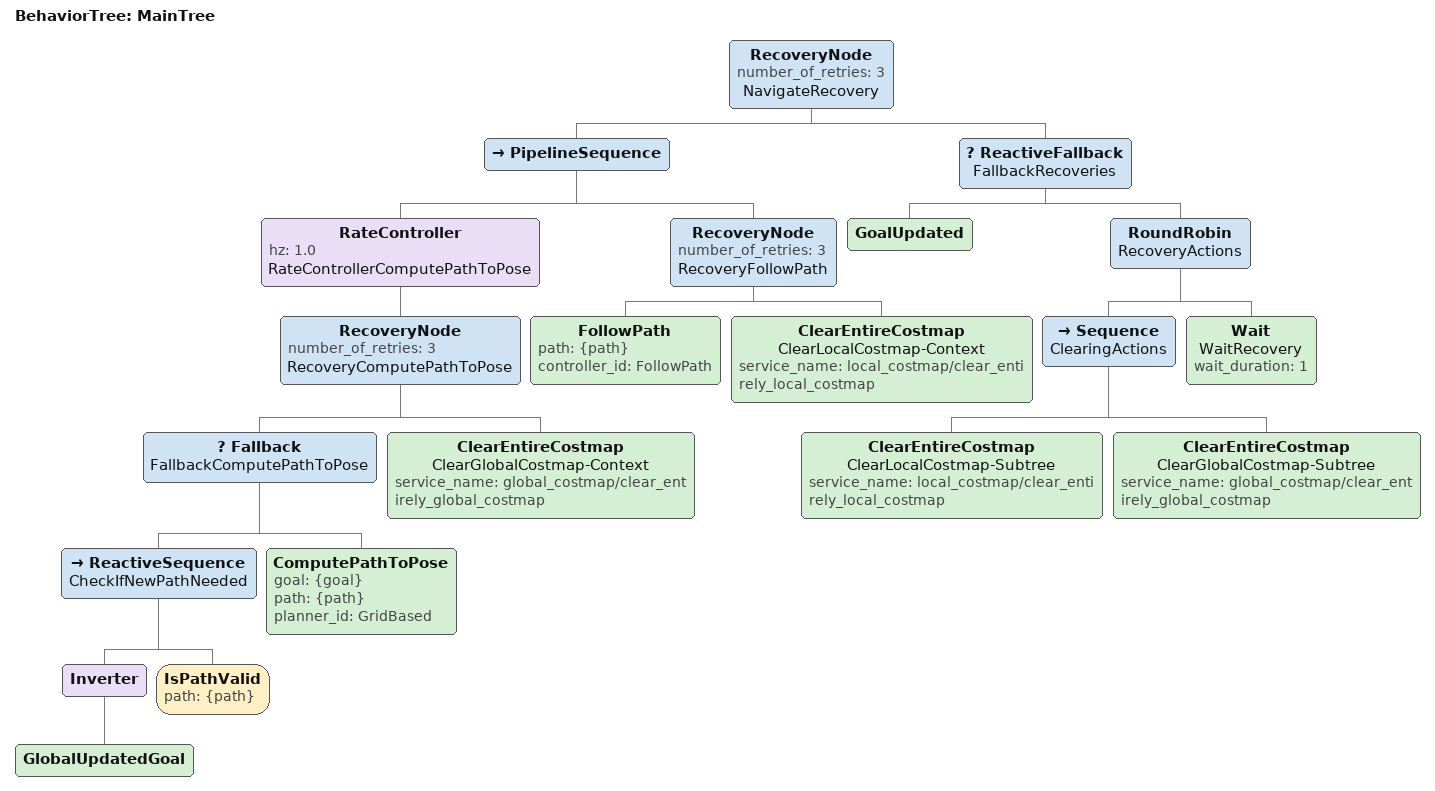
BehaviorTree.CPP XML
<root main_tree_to_execute="MainTree">
  <BehaviorTree ID="MainTree">
    <RecoveryNode number_of_retries="3" name="NavigateRecovery">
      <PipelineSequence>
        <RateController hz="1.0" name="RateControllerComputePathToPose">
          <RecoveryNode number_of_retries="3" name="RecoveryComputePathToPose">
            <Fallback name="FallbackComputePathToPose">
              <ReactiveSequence name="CheckIfNewPathNeeded">
                <Inverter>
                  <GlobalUpdatedGoal/>
                </Inverter>
                <IsPathValid path="{path}"/>
              </ReactiveSequence>
              <ComputePathToPose goal="{goal}" path="{path}" planner_id="GridBased"/>
            </Fallback>
            <ClearEntireCostmap name="ClearGlobalCostmap-Context" service_name="global_costmap/clear_entirely_global_costmap"/>
          </RecoveryNode>
        </RateController>
        <RecoveryNode number_of_retries="3" name="RecoveryFollowPath">
          <FollowPath path="{path}" controller_id="FollowPath"/>
          <ClearEntireCostmap name="ClearLocalCostmap-Context" service_name="local_costmap/clear_entirely_local_costmap"/>
        </RecoveryNode>
      </PipelineSequence>
      <ReactiveFallback name="FallbackRecoveries">
        <GoalUpdated/>
        <RoundRobin name="RecoveryActions">
          <Sequence name="ClearingActions">
            <ClearEntireCostmap name="ClearLocalCostmap-Subtree" service_name="local_costmap/clear_entirely_local_costmap"/>
            <ClearEntireCostmap name="ClearGlobalCostmap-Subtree" service_name="global_costmap/clear_entirely_global_costmap"/>
          </Sequence>
          <Wait name="WaitRecovery" wait_duration="1"/>
        </RoundRobin>
      </ReactiveFallback>
    </RecoveryNode>
  </BehaviorTree>
</root>
